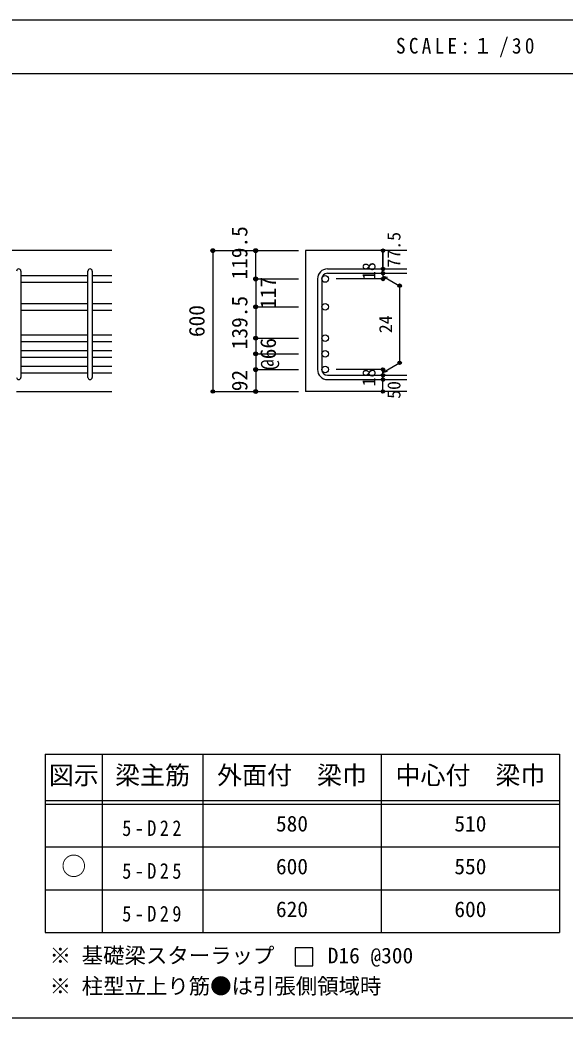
# Model space of a CAD drawing. Units: millimetres at full size, sheet at 1:30, with parts at other scales. Extents: x -5973 to 5954, y -4195 to 4201.
# Drawn here: x 1342 to 3633, y 3 to 4201 of the extents above; entities that cross this region are included whole.
import ezdxf
from ezdxf.enums import TextEntityAlignment as Align

# ---------------------------------------------------------------- set-up
doc = ezdxf.new("R2010")
doc.units = ezdxf.units.MM
doc.header["$LTSCALE"] = 30
doc.header["$PDMODE"] = 32
doc.header["$PDSIZE"] = 15
for name, color, linetype in [('0-1_躯体線', 2, 'Continuous'), ('0-5_基礎梁筋', 7, 'Continuous'), ('0-6_スタラップ筋', 7, 'Continuous'), ('0-D_寸法', 4, 'Continuous'), ('6-7_文字', 7, 'Continuous'), ('6-E_枠', 7, 'Continuous'), ('F-0_枠', 6, 'Continuous')]:
    doc.layers.add(name, color=color, linetype=linetype)
doc.styles.add('ＭＳ ゴシック', font='')
doc.styles.get('ＭＳ ゴシック').set_extended_font_data('MS Gothic')

msp = doc.modelspace()

# ---------------------------------------------------------------- linework, layer by layer
at = {"layer": '0-1_躯体線'}
for p, q in [((1727.44, 3231.03), (-222.56, 3231.03)), ((2967.44, 3231.03), (2542.44, 3231.03)), ((2542.44, 3231.03), (2542.44, 2638.53)), ((1327.44, 2638.53), (1727.44, 2638.53)), ((2967.44, 2638.53), (2542.44, 2638.53))]:
    msp.add_line(p, q, dxfattribs=at)
at = {"layer": '0-5_基礎梁筋'}
for p, q in [((1345.44, 3125.83), (1627.44, 3125.83)), ((1645.44, 3125.83), (1727.44, 3125.83)), ((1345.44, 3097.83), (1627.44, 3097.83)), ((1645.44, 3097.83), (1727.44, 3097.83)), ((1345.44, 3008.53), (1627.44, 3008.53)), ((1645.44, 3008.53), (1727.44, 3008.53)), ((1345.44, 2980.53), (1627.44, 2980.53)), ((1645.44, 2980.53), (1727.44, 2980.53)), ((1345.44, 2876.53), (1627.44, 2876.53)), ((1645.44, 2876.53), (1727.44, 2876.53)), ((1345.44, 2848.53), (1627.44, 2848.53)), ((1645.44, 2848.53), (1727.44, 2848.53)), ((1345.44, 2810.53), (1627.44, 2810.53)), ((1345.44, 2782.53), (1627.44, 2782.53)), ((1645.44, 2810.53), (1727.44, 2810.53)), ((1645.44, 2782.53), (1727.44, 2782.53)), ((1345.44, 2744.53), (1627.44, 2744.53)), ((1645.44, 2744.53), (1727.44, 2744.53)), ((1345.44, 2716.53), (1627.44, 2716.53)), ((1645.44, 2716.53), (1727.44, 2716.53))]:
    msp.add_line(p, q, dxfattribs=at)
at = {"layer": '0-5_基礎梁筋', "color": 3}
for centre in [(2624.44, 3111.83), (2624.44, 2994.53), (2624.44, 2862.53), (2624.44, 2796.53), (2624.44, 2730.53)]:
    msp.add_circle(centre, 14, dxfattribs=at)
at = {"layer": '0-6_スタラップ筋'}
for p, q in [((2634.44, 3153.83), (2967.44, 3153.83)), ((1345.44, 3144.83), (1345.44, 2697.53)), ((1627.44, 2697.53), (1627.44, 3144.83)), ((1645.44, 3144.83), (1645.44, 2697.53)), ((2592.44, 3111.83), (2592.44, 2730.53)), ((2610.44, 3111.83), (2610.44, 2730.53)), ((2634.44, 3135.83), (2967.44, 3135.83)), ((2634.44, 2706.53), (2967.44, 2706.53)), ((2634.44, 2688.53), (2967.44, 2688.53))]:
    msp.add_line(p, q, dxfattribs=at)
for centre, radius, start, end in [((1336.44, 3144.83), 9, 0, 180), ((1636.44, 3144.83), 9, 0, 180), ((2634.44, 3111.83), 42, 90, 180), ((2634.44, 3111.83), 24, 90, 180), ((2634.44, 2730.53), 42, 180, 270), ((2634.44, 2730.53), 24, 180, 270), ((1336.44, 2697.53), 9, 180, 0), ((1636.44, 2697.53), 9, 180, 0)]:
    msp.add_arc(centre, radius, start, end, dxfattribs=at)
at = {"layer": '0-D_寸法'}
for p, q in [((2152.44, 3231.03), (2332.44, 3231.03)), ((2152.44, 3231.03), (2332.44, 3231.03)), ((2152.44, 3231.03), (2152.44, 2638.53)), ((2332.44, 3231.03), (2512.44, 3231.03)), ((2332.44, 3231.03), (2512.44, 3231.03)), ((2332.44, 3111.83), (2332.44, 3231.03)), ((2332.44, 3231.03), (2512.44, 3231.03)), ((2867.44, 3153.83), (2867.44, 3231.03)), ((2867.44, 3231.03), (2867.44, 3153.83)), ((2867.44, 3135.83), (2867.44, 3153.83)), ((2332.44, 3111.83), (2512.44, 3111.83)), ((2332.44, 3111.83), (2332.44, 2994.53)), ((2867.44, 3111.83), (2671.35, 3111.83)), ((2867.44, 3135.83), (2867.44, 3111.83)), ((2867.44, 3123.83), (2937.5, 3083.39)), ((2867.44, 3123.83), (2886.76, 3118.66)), ((2937.5, 3083.39), (2937.5, 2758.98)), ((2332.44, 2994.53), (2512.44, 2994.53)), ((2332.44, 2994.53), (2332.44, 2862.53)), ((2332.44, 2862.53), (2512.44, 2862.53)), ((2332.44, 2862.53), (2332.44, 2730.53)), ((2332.44, 2796.53), (2512.44, 2796.53)), ((2332.44, 2730.53), (2512.44, 2730.53)), ((2332.44, 2730.53), (2332.44, 2638.53)), ((2867.44, 2730.53), (2671.35, 2730.53)), ((2867.44, 2718.53), (2937.5, 2758.98)), ((2867.44, 2706.53), (2867.44, 2730.53)), ((2867.44, 2718.53), (2886.76, 2723.71)), ((2867.44, 2688.53), (2867.44, 2706.53)), ((2867.44, 2638.53), (2867.44, 2688.53)), ((2152.44, 2638.53), (2332.44, 2638.53)), ((2332.44, 2638.53), (2512.44, 2638.53))]:
    msp.add_line(p, q, dxfattribs=at)
for centre, radius in [((2152.44, 3231.03), 8), ((2152.44, 3231.03), 7.2), ((2152.44, 3231.03), 6.4), ((2152.44, 3231.03), 5.6), ((2152.44, 3231.03), 4.8), ((2152.44, 3231.03), 4), ((2152.44, 3231.03), 3.2), ((2152.44, 3231.03), 2.4), ((2152.44, 3231.03), 1.6), ((2332.44, 3231.03), 8), ((2332.44, 3231.03), 7.2), ((2332.44, 3231.03), 6.4), ((2332.44, 3231.03), 5.6), ((2332.44, 3231.03), 4.8), ((2332.44, 3231.03), 4), ((2332.44, 3231.03), 3.2), ((2332.44, 3231.03), 2.4), ((2332.44, 3231.03), 1.6), ((2867.44, 3231.03), 4), ((2867.44, 3231.03), 3.6), ((2867.44, 3231.03), 3.2), ((2867.44, 3231.03), 2.8), ((2867.44, 3231.03), 2.4), ((2867.44, 3231.03), 2), ((2867.44, 3231.03), 1.6), ((2152.44, 3231.03), 0.8), ((2332.44, 3231.03), 0.8), ((2867.44, 3231.03), 1.2), ((2867.44, 3231.03), 0.8), ((2867.44, 3231.03), 0.4), ((2867.44, 3153.83), 4), ((2867.44, 3153.83), 3.6), ((2867.44, 3153.83), 3.2), ((2867.44, 3153.83), 2.8), ((2867.44, 3153.83), 2.4), ((2867.44, 3153.83), 2), ((2867.44, 3153.83), 1.6), ((2867.44, 3153.83), 1.2), ((2867.44, 3153.83), 0.8), ((2867.44, 3153.83), 0.4), ((2332.44, 3111.83), 8), ((2332.44, 3111.83), 7.2), ((2332.44, 3111.83), 6.4), ((2332.44, 3111.83), 5.6), ((2332.44, 3111.83), 4.8), ((2332.44, 3111.83), 4), ((2332.44, 3111.83), 3.2), ((2332.44, 3111.83), 2.4), ((2332.44, 3111.83), 1.6), ((2332.44, 3111.83), 0.8), ((2867.44, 3135.83), 4), ((2867.44, 3111.83), 4), ((2867.44, 3135.83), 3.6), ((2867.44, 3111.83), 3.6), ((2867.44, 3135.83), 3.2), ((2867.44, 3111.83), 3.2), ((2867.44, 3135.83), 2.8), ((2867.44, 3111.83), 2.8), ((2867.44, 3135.83), 2.4), ((2867.44, 3111.83), 2.4), ((2867.44, 3135.83), 2), ((2867.44, 3111.83), 2), ((2867.44, 3135.83), 1.6), ((2867.44, 3111.83), 1.6), ((2867.44, 3135.83), 1.2), ((2867.44, 3111.83), 1.2), ((2867.44, 3135.83), 0.8), ((2867.44, 3111.83), 0.8), ((2867.44, 3135.83), 0.4), ((2867.44, 3111.83), 0.4), ((2937.5, 3083.39), 4), ((2937.5, 3083.39), 3.6), ((2937.5, 3083.39), 3.2), ((2937.5, 3083.39), 2.8), ((2937.5, 3083.39), 2.4), ((2937.5, 3083.39), 2), ((2937.5, 3083.39), 1.6), ((2937.5, 3083.39), 1.2), ((2937.5, 3083.39), 0.8), ((2937.5, 3083.39), 0.4), ((2332.44, 2994.53), 8), ((2332.44, 2994.53), 7.2), ((2332.44, 2994.53), 6.4), ((2332.44, 2994.53), 5.6), ((2332.44, 2994.53), 4.8), ((2332.44, 2994.53), 4), ((2332.44, 2994.53), 3.2), ((2332.44, 2994.53), 2.4), ((2332.44, 2994.53), 1.6), ((2332.44, 2994.53), 0.8), ((2332.44, 2862.53), 8), ((2332.44, 2862.53), 7.2), ((2332.44, 2862.53), 6.4), ((2332.44, 2862.53), 5.6), ((2332.44, 2862.53), 4.8), ((2332.44, 2862.53), 4), ((2332.44, 2862.53), 3.2), ((2332.44, 2862.53), 2.4), ((2332.44, 2862.53), 1.6), ((2332.44, 2862.53), 0.8), ((2332.44, 2796.53), 8), ((2332.44, 2796.53), 7.2), ((2332.44, 2796.53), 6.4), ((2332.44, 2796.53), 5.6), ((2332.44, 2796.53), 4.8), ((2332.44, 2796.53), 4), ((2332.44, 2796.53), 3.2), ((2332.44, 2796.53), 2.4), ((2332.44, 2796.53), 1.6), ((2332.44, 2796.53), 0.8), ((2332.44, 2730.53), 8), ((2332.44, 2730.53), 7.2), ((2332.44, 2730.53), 6.4), ((2332.44, 2730.53), 5.6), ((2332.44, 2730.53), 4.8), ((2332.44, 2730.53), 4), ((2332.44, 2730.53), 3.2), ((2332.44, 2730.53), 2.4), ((2332.44, 2730.53), 1.6), ((2332.44, 2730.53), 0.8), ((2867.44, 2730.53), 4), ((2867.44, 2730.53), 3.6), ((2867.44, 2730.53), 3.2), ((2867.44, 2730.53), 2.8), ((2867.44, 2730.53), 2.4), ((2867.44, 2730.53), 2), ((2867.44, 2730.53), 1.6), ((2867.44, 2730.53), 1.2), ((2867.44, 2730.53), 0.8), ((2867.44, 2730.53), 0.4), ((2937.5, 2758.98), 4), ((2937.5, 2758.98), 3.6), ((2937.5, 2758.98), 3.2), ((2937.5, 2758.98), 2.8), ((2937.5, 2758.98), 2.4), ((2937.5, 2758.98), 2), ((2937.5, 2758.98), 1.6), ((2937.5, 2758.98), 1.2), ((2937.5, 2758.98), 0.8), ((2937.5, 2758.98), 0.4), ((2867.44, 2706.53), 4), ((2867.44, 2688.53), 4), ((2867.44, 2706.53), 3.6), ((2867.44, 2688.53), 3.6), ((2867.44, 2706.53), 3.2), ((2867.44, 2688.53), 3.2), ((2867.44, 2706.53), 2.8), ((2867.44, 2688.53), 2.8), ((2867.44, 2706.53), 2.4), ((2867.44, 2688.53), 2.4), ((2867.44, 2706.53), 2), ((2867.44, 2688.53), 2), ((2867.44, 2706.53), 1.6), ((2867.44, 2688.53), 1.6), ((2867.44, 2706.53), 1.2), ((2867.44, 2688.53), 1.2), ((2867.44, 2706.53), 0.8), ((2867.44, 2688.53), 0.8), ((2867.44, 2706.53), 0.4), ((2867.44, 2688.53), 0.4), ((2152.44, 2638.53), 7.2), ((2152.44, 2638.53), 6.4), ((2332.44, 2638.53), 8), ((2332.44, 2638.53), 7.2), ((2332.44, 2638.53), 6.4), ((2152.44, 2638.53), 5.6), ((2152.44, 2638.53), 4.8), ((2152.44, 2638.53), 4), ((2152.44, 2638.53), 3.2), ((2152.44, 2638.53), 2.4), ((2152.44, 2638.53), 1.6), ((2152.44, 2638.53), 0.8), ((2332.44, 2638.53), 5.6), ((2332.44, 2638.53), 4.8), ((2332.44, 2638.53), 4), ((2332.44, 2638.53), 3.2), ((2332.44, 2638.53), 2.4), ((2332.44, 2638.53), 1.6), ((2332.44, 2638.53), 0.8), ((2867.44, 2638.53), 4), ((2867.44, 2638.53), 3.6), ((2867.44, 2638.53), 3.2), ((2867.44, 2638.53), 2.8), ((2867.44, 2638.53), 2.4), ((2867.44, 2638.53), 2), ((2867.44, 2638.53), 1.6), ((2867.44, 2638.53), 1.2), ((2867.44, 2638.53), 0.8), ((2867.44, 2638.53), 0.4)]:
    msp.add_circle(centre, radius, dxfattribs=at)
at = {"layer": '0-D_寸法', "color": 7}
for p in [(2152.44, 3231.03), (2152.44, 3231.03), (2332.44, 3231.03), (2867.44, 3231.03), (2867.44, 3153.83), (2332.44, 3111.83), (2867.44, 3135.83), (2867.44, 3111.83), (2937.5, 3083.39), (2332.44, 2994.53), (2332.44, 2862.53), (2332.44, 2796.53), (2332.44, 2730.53), (2867.44, 2730.53), (2867.44, 2730.53), (2937.5, 2758.98), (2867.44, 2706.53), (2867.44, 2688.53), (2152.44, 2638.53), (2332.44, 2638.53), (2867.44, 2638.53)]:
    msp.add_point(p, dxfattribs=at)
at = {"layer": '6-7_文字'}
msp.add_lwpolyline([(2498.06, 222.85), (2573.06, 222.85), (2573.06, 297.85), (2498.06, 297.85)], close=True, dxfattribs=at)
at = {"layer": '6-E_枠', "color": 3}
for p, q in [((1447.71, 1112.77), (1447.71, 362.77)), ((1447.71, 1112.77), (3610.24, 1112.77)), ((3610.24, 1112.77), (3610.24, 362.77)), ((1447.71, 362.77), (3610.24, 362.77))]:
    msp.add_line(p, q, dxfattribs=at)
at = {"layer": '6-E_枠'}
for p, q in [((1687.71, 1112.77), (1687.71, 362.77)), ((2110.24, 1112.77), (2110.24, 362.77)), ((2860.24, 1112.77), (2860.24, 362.77)), ((1447.71, 917.77), (3610.24, 917.77)), ((1447.71, 902.77), (3610.24, 902.77)), ((1447.71, 722.77), (3610.24, 722.77)), ((1447.71, 542.77), (3610.24, 542.77))]:
    msp.add_line(p, q, dxfattribs=at)
at = {"layer": 'F-0_枠'}
msp.add_line((-5972.88, 4201.15), (5954.1, 4201.15), dxfattribs=at)
at = {"layer": 'F-0_枠', "color": 2}
for p, q in [((-5972.88, 3976.15), (3723.6, 3976.15)), ((3723.6, 2.95), (-5972.88, 2.95))]:
    msp.add_line(p, q, dxfattribs=at)

# ---------------------------------------------------------------- texts
at = {"layer": '0-D_寸法', "style": 'ＭＳ ゴシック'}
for s, height, p in [('119.5', 65.98, (2317.32, 3109.32)), ('77.5', 54.99, (2957.44, 3159.83)), ('18', 54.99, (2852.44, 3107.33)), ('117', 65.98, (2437.44, 2985.68)), ('139.5', 65.98, (2317.44, 2816.03)), ('600', 65.98, (2137.44, 2867.28)), ('24', 54.99, (2922.5, 2883.68)), ('@66', 65.98, (2437.44, 2729.03)), ('18', 54.99, (2852.44, 2660.03)), ('92', 65.98, (2317.44, 2639.53)), ('50', 54.99, (2957.44, 2607.53))]:
    msp.add_text(s, height=height, rotation=90, dxfattribs=at).set_placement(p, align=Align.BOTTOM_LEFT)
at = {"layer": '6-7_文字', "color": 2, "style": 'ＭＳ ゴシック'}
for s, p in [('図示', (1462.71, 962.77)), ('梁主筋', (1741.48, 962.77)), ('外面付\u3000梁巾', (2170.24, 962.77)), ('中心付\u3000梁巾', (2920.24, 962.77)), ('○', (1515.21, 580.27))]:
    msp.add_text(s, height=76.98, dxfattribs=at).set_placement(p, align=Align.BOTTOM_LEFT)
at = {"layer": '6-7_文字', "style": 'ＭＳ ゴシック'}
for s, p in [('580', (2417.74, 767.77)), ('510', (3167.74, 767.77)), ('600', (2417.74, 587.77)), ('550', (3167.74, 587.77)), ('620', (2417.74, 407.77)), ('600', (3167.74, 407.77)), ('※ 基礎梁スターラップ     D16 @300', (1466.27, 213.19)), ('※ 柱型立上り筋●は引張側領域時', (1466.27, 84.68))]:
    msp.add_text(s, height=65.98, dxfattribs=at).set_placement(p, align=Align.BOTTOM_LEFT)
at = {"layer": '6-7_文字', "color": 2, "insert": (2922.26, 4043.65), "char_height": 65.98, "attachment_point": 7, "style": 'ＭＳ ゴシック'}
msp.add_mtext('\\T1.34;\\W0.9;SCALE:１/30', dxfattribs=at)
at = {"layer": '6-7_文字', "char_height": 65.98, "attachment_point": 7, "style": 'ＭＳ ゴシック'}
for s, insert in [('\\T1.38;\\W0.85;5-D22', (1771.48, 767.77)), ('\\T1.38;\\W0.85;5-D25', (1771.48, 587.77)), ('\\T1.38;\\W0.85;5-D29', (1771.48, 407.77))]:
    msp.add_mtext(s, dxfattribs=dict(at, insert=insert))

doc.saveas('drawing.dxf')
